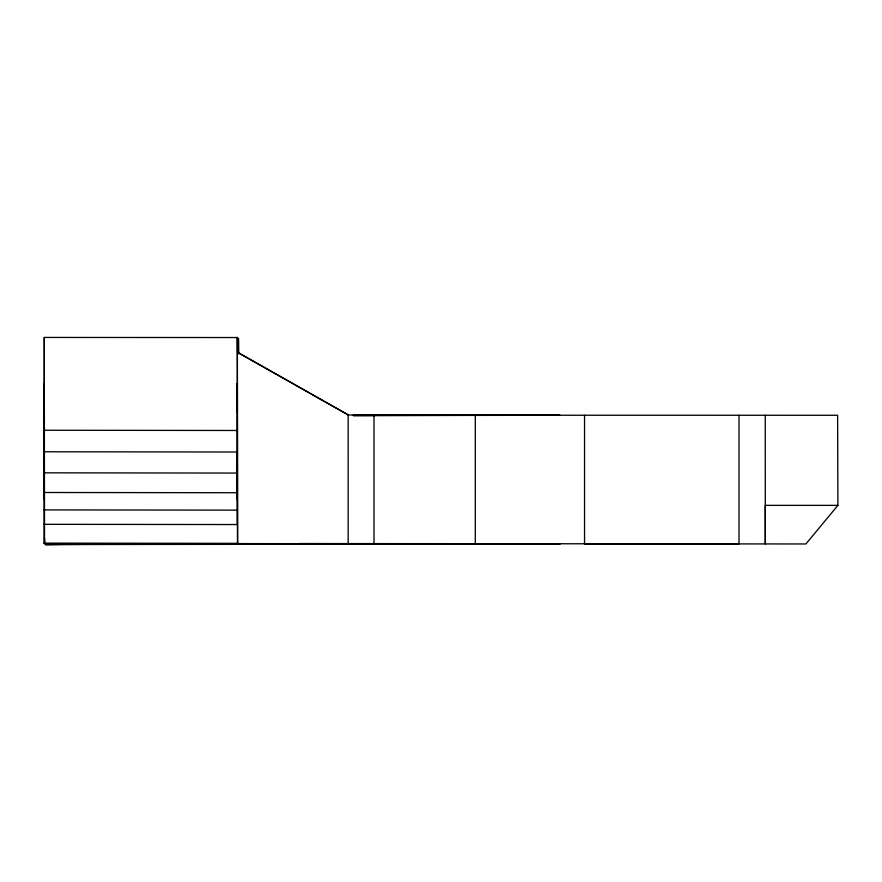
<?xml version="1.0" encoding="UTF-8"?>
<svg xmlns="http://www.w3.org/2000/svg" width="882" height="882" viewBox="0 0 882 882"><rect width="100%" height="100%" fill="white"/><g stroke="black" fill="none" stroke-linecap="round" stroke-linejoin="round"><path stroke-width="1.32" d="M382.501 543.742L44.1 543.411L44.1 472.829L237.291 473.061L237.291 524.547L44.1 524.316M44.276 469.974L44.188 498.936L44.276 337.442L237.567 337.541L237.578 352.183L348.17 414.97L559.32 415.279M44.155 469.974L44.298 383.097L44.254 390.858M237.203 470.15L237.346 383.273L237.379 412.225M237.567 543.411L237.335 337.442L237.567 543.411L44.1 543.378M373.99 543.731L373.99 415.003M584.546 415.279L584.546 543.973L738.984 544.007L738.984 415.279M237.324 470.15L237.247 499.102L237.291 452.014L44.1 451.782M238.636 353.649L238.427 338.534L238.394 352.91L348.39 414.904M560.191 543.973L45.39 544.558L92.786 543.94L44.784 543.764L44.541 538.075M475.288 543.973L475.288 415.224L837.613 415.279L837.9 505.364L805.894 543.973L298.557 543.533M45.39 544.558L237.71 543.621L375.148 544.183M353.616 415.047L374.277 415.025M353.164 415.499L476.622 415.323M237.92 544.084L374.277 543.731M353.572 415.565L559.905 415.279M837.9 505.364L765.245 505.364L765.322 543.973L765.245 415.279M353.131 415.444L375.048 415.466M44.122 430.251L237.302 430.482M44.1 492.498L237.291 492.729M44.1 509.906L237.291 510.138M387.981 543.753L559.32 543.973M44.276 337.442L44.519 543.411M348.17 414.97L348.181 543.676M238.427 338.534L238.427 353.638"/></g></svg>
